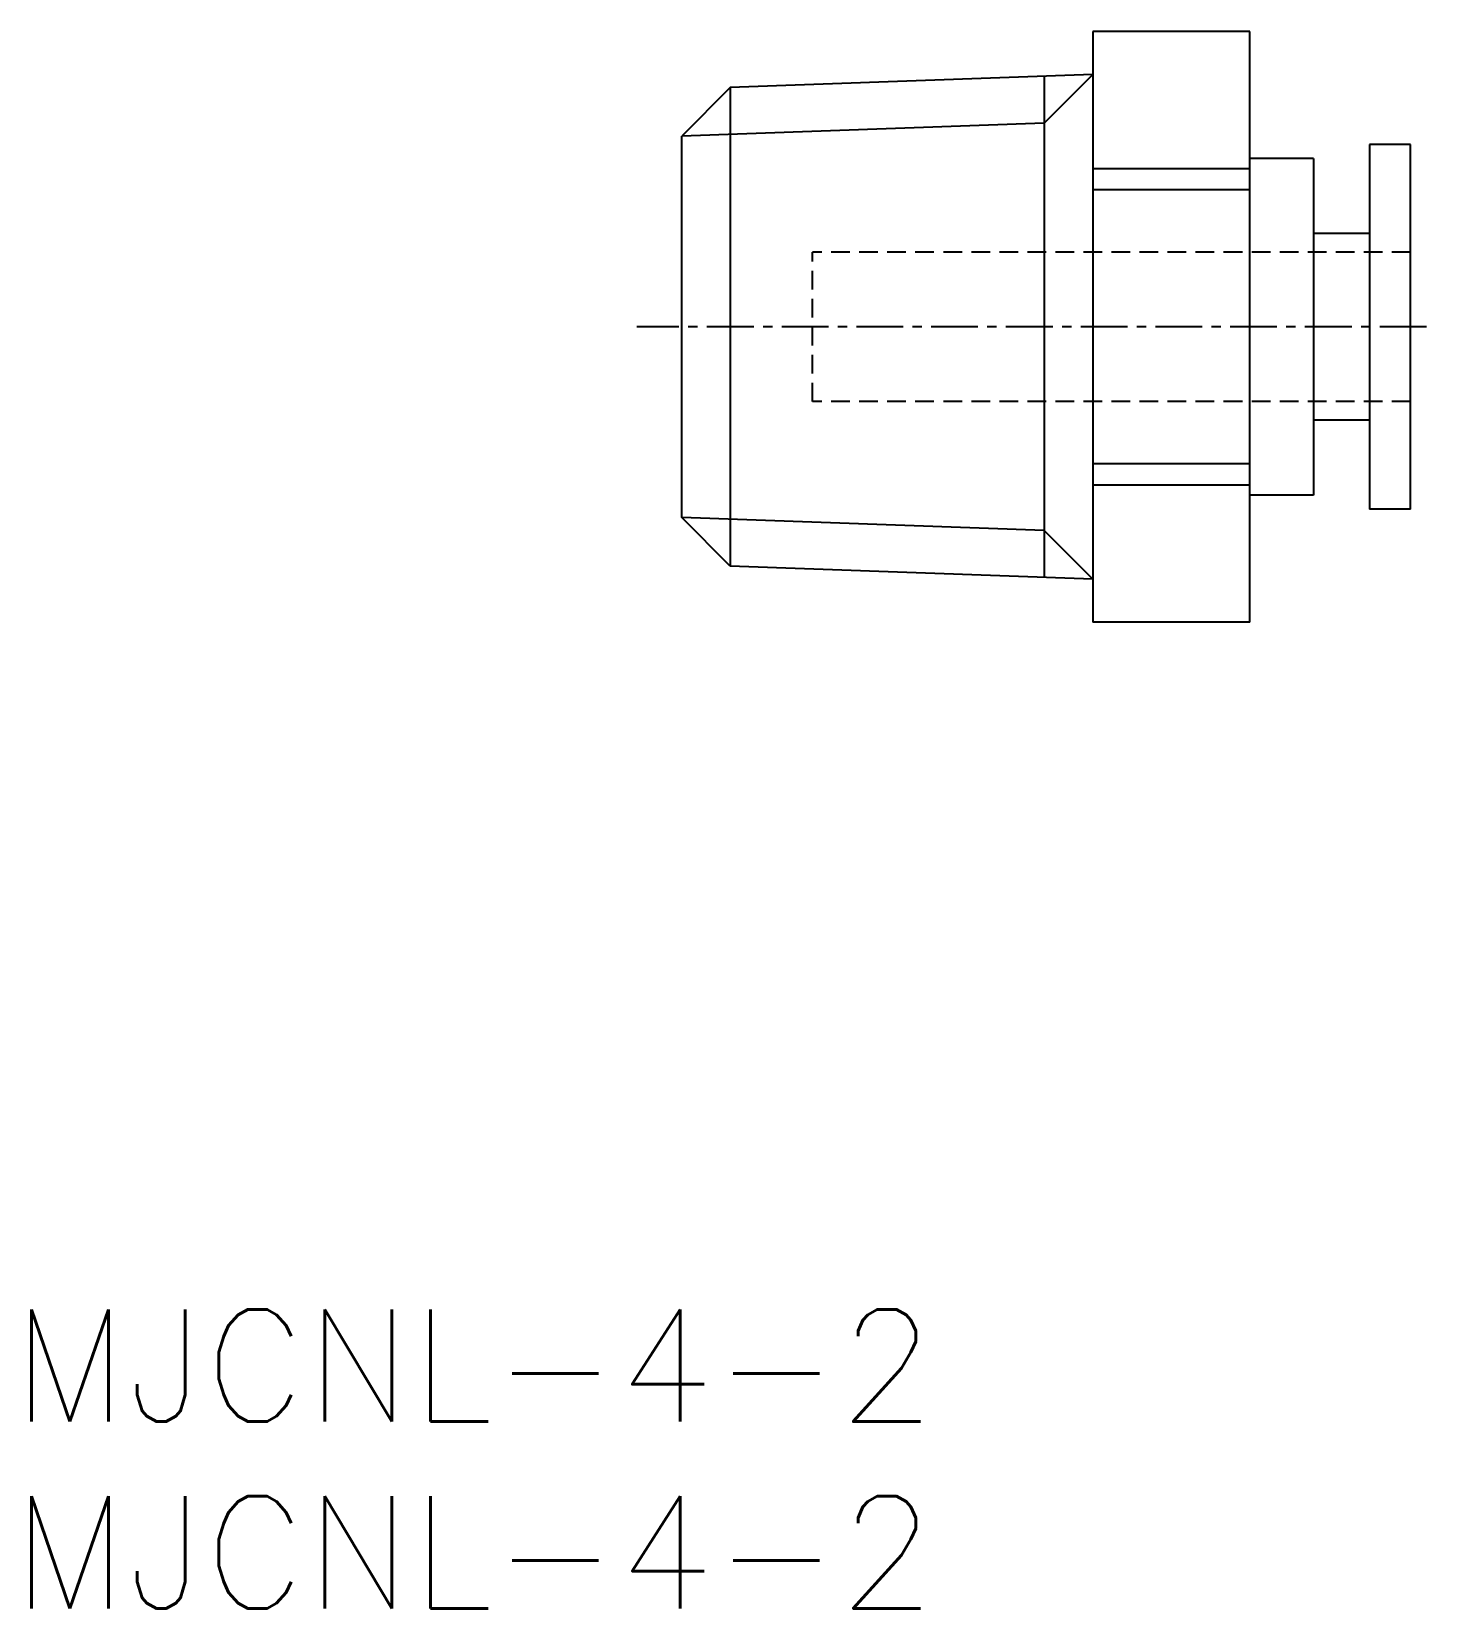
# Model space of a CAD drawing. Extents: x 0.5 to 37.8, y 0 to 42.2.
import ezdxf

# ---------------------------------------------------------------- set-up
doc = ezdxf.new("R2010")
doc.units = 0
doc.linetypes.add('CENTER', pattern=[2, 1.25, -0.25, 0.25, -0.25])
doc.linetypes.add('DASHED', pattern=[0.75, 0.5, -0.25])
doc.layers.get('0').update_dxf_attribs({"linetype": 'CONTINUOUS'})
doc.layers.add('CENTER', color=1, linetype='CENTER')
doc.styles.get("Standard").update_dxf_attribs({"font": 'txt.shx'})

# ---------------------------------------------------------------- blocks, each defined once
blk = doc.blocks.new('*U2')
at = {"color": 7, "linetype": 'CONTINUOUS'}
blk.add_text('MJCNL-4-2', height=3, dxfattribs=at).set_placement((0, 0))
blk = doc.blocks.new('*U3')
at = {"color": 7, "linetype": 'CONTINUOUS'}
blk.add_text('MJCNL-4-2', height=3, dxfattribs=at).set_placement((0, 5))

msp = doc.modelspace()

# ---------------------------------------------------------------- linework, layer by layer
at = {"color": 7, "linetype": 'CONTINUOUS'}
for p, q in [((28.909, 42.184), (28.909, 26.384)), ((33.109, 42.184), (28.909, 42.184)), ((33.109, 26.384), (33.109, 42.184)), ((28.909, 41.034), (19.209, 40.684)), ((27.609, 40.987), (27.609, 27.581)), ((19.209, 40.684), (17.909, 39.384)), ((19.209, 40.684), (19.209, 27.884)), ((17.909, 29.184), (17.909, 39.384)), ((37.409, 39.159), (36.309, 39.159)), ((36.309, 39.159), (36.309, 29.409)), ((37.409, 29.409), (37.409, 39.159)), ((33.109, 38.515), (28.909, 38.515)), ((34.809, 38.784), (33.113, 38.784)), ((34.809, 38.784), (34.809, 29.784)), ((33.109, 37.946), (28.909, 37.946)), ((36.309, 36.784), (34.809, 36.784)), ((36.309, 31.784), (34.809, 31.784)), ((33.109, 30.622), (28.909, 30.622)), ((33.109, 30.053), (28.909, 30.053)), ((34.809, 29.784), (33.109, 29.784)), ((19.209, 27.884), (17.909, 29.184)), ((37.409, 29.409), (36.309, 29.409)), ((28.909, 27.534), (19.209, 27.884)), ((33.109, 26.384), (28.909, 26.384))]:
    msp.add_line(p, q, dxfattribs=at)
at = {"color": 3, "linetype": 'CONTINUOUS'}
for p, q in [((28.909, 41.034), (27.609, 39.734)), ((27.609, 39.734), (17.909, 39.384)), ((27.609, 28.834), (17.909, 29.184)), ((28.909, 27.534), (27.609, 28.834))]:
    msp.add_line(p, q, dxfattribs=at)
at = {"color": 3, "linetype": 'DASHED'}
for p, q in [((37.409, 36.284), (21.409, 36.284)), ((21.409, 32.284), (21.409, 36.284)), ((37.409, 32.284), (21.409, 32.284))]:
    msp.add_line(p, q, dxfattribs=at)
at = {"layer": 'CENTER'}
for q in [(16.713, 34.284), (16.889, 34.284)]:
    msp.add_line((37.835, 34.284), q, dxfattribs=at)
at = {"layer": 'CENTER', "color": 1, "linetype": 'CENTER'}
msp.add_line((37.835, 34.284), (16.889, 34.284), dxfattribs=at)

# ---------------------------------------------------------------- block references
at = {"color": 7, "linetype": 'CONTINUOUS'}
for name in ['*U3', '*U2']:
    msp.add_blockref(name, (0, 0), dxfattribs=at)

doc.saveas('drawing.dxf')
